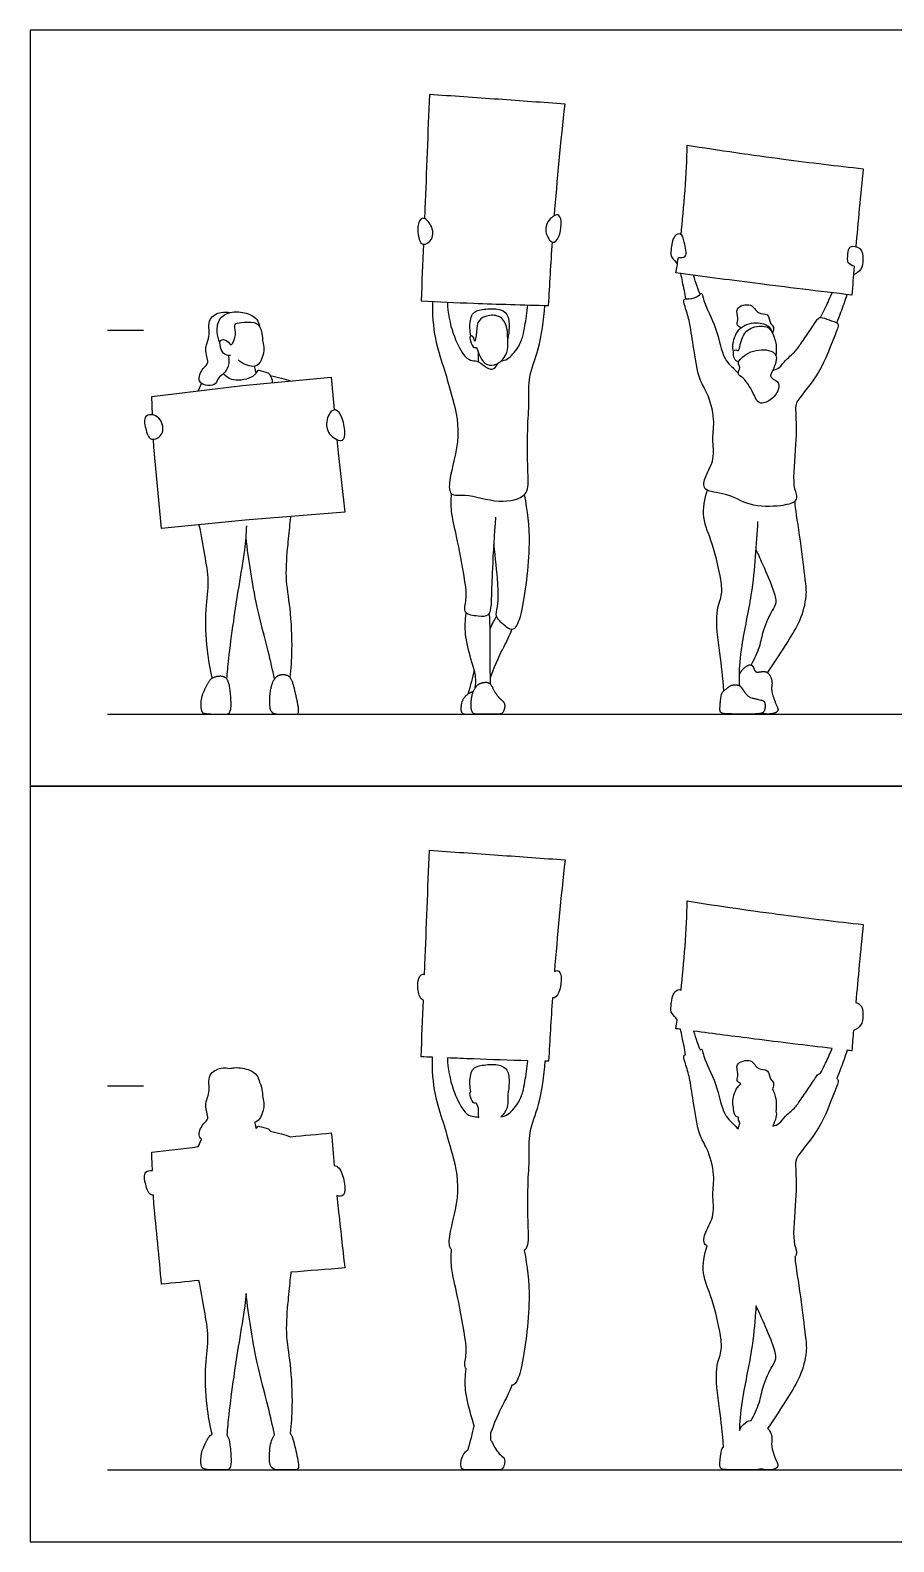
# Model space of a CAD drawing. Header units: millimetres. Extents: x 170.6 to 202.6, y 0.8 to 11.7.
# Drawn here: x 195.28 to 198.93, y 0.8 to 7.2 of the extents above; entities that cross this region are included whole.
import ezdxf

# ---------------------------------------------------------------- set-up
doc = ezdxf.new("R2010")
doc.units = ezdxf.units.MM
for name, color, linetype, true_color in [('AG-DIAGRAM', 7, 'Continuous', 0xfecc66), ('AG-GUIDE', 7, 'Continuous', 0xcccccc), ('AG-OUTLINE', 7, 'Continuous', 0x8000ff), ('AG-PEOPLE', 7, 'Continuous', 0x66ccff), ('X-VPRT', 6, 'Continuous', 0xff00ff)]:
    doc.layers.add(name, color=color, linetype=linetype, true_color=true_color)

msp = doc.modelspace()

# ---------------------------------------------------------------- linework, layer by layer
at = {"layer": 'AG-DIAGRAM'}
for points in [[(195.6018, 4.3044), (202.2635, 4.3044)], [(195.6018, 1.104), (202.2635, 1.104)]]:
    msp.add_lwpolyline(points, dxfattribs=at)
at = {"layer": 'AG-GUIDE'}
for points in [[(195.6018, 5.93), (195.7542, 5.93)], [(195.6018, 2.7296), (195.7542, 2.7296)]]:
    msp.add_lwpolyline(points, dxfattribs=at)
at = {"layer": 'AG-OUTLINE'}
for points, knots in [([(197.1281, 1.1876), (197.1248, 1.1853), (197.1217, 1.1826), (197.1092, 1.1704), (197.1032, 1.1582), (197.098, 1.128), (197.0984, 1.1178), (197.1052, 1.1068), (197.1097, 1.104), (197.1211, 1.104), (197.1353, 1.1041), (197.1581, 1.1041), (197.1588, 1.1041), (197.1596, 1.104), (197.1722, 1.104), (197.1908, 1.104), (197.2416, 1.104), (197.2576, 1.104), (197.2705, 1.104), (197.2756, 1.1078), (197.283, 1.1226), (197.2848, 1.1307), (197.2848, 1.1484), (197.2809, 1.1559), (197.2654, 1.1683), (197.2582, 1.1757), (197.2453, 1.1931), (197.2389, 1.2043), (197.23, 1.2233), (197.2271, 1.2275), (197.224, 1.2307), (197.225, 1.2401), (197.225, 1.2495), (197.2246, 1.2594), (197.2507, 1.3293), (197.2754, 1.3771), (197.3073, 1.4385), (197.3153, 1.4623), (197.3206, 1.4624), (197.3355, 1.4715), (197.3634, 1.5477), (197.3993, 1.8366), (197.3803, 1.9641), (197.3676, 2.0326), (197.3684, 2.0333), (197.3859, 2.051), (197.3827, 2.1147), (197.3793, 2.3105), (197.3896, 2.4229), (197.3828, 2.5364), (197.435, 2.6504), (197.4505, 2.7724), (197.4544, 2.8342), (197.4599, 2.834), (197.4654, 2.8339), (197.4708, 2.8338), (197.4755, 2.9249), (197.4803, 3.008), (197.4871, 3.1026), (197.4969, 3.1), (197.5227, 3.1219), (197.5299, 3.2215), (197.5027, 3.2182), (197.4955, 3.2148), (197.5071, 3.3599), (197.5228, 3.5311), (197.5402, 3.6866), (197.4462, 3.6936), (197.2583, 3.7072), (197.0631, 3.7209), (196.9655, 3.7276), (196.9595, 3.5667), (196.9523, 3.3815), (196.9456, 3.2163), (196.9451, 3.2021), (196.9428, 3.2029), (196.9302, 3.2051), (196.9117, 3.1723), (196.9193, 3.1144), (196.9321, 3.0942), (196.9406, 3.0932), (196.9373, 3.0126), (196.934, 2.9341), (196.9305, 2.8531), (196.9468, 2.8524), (196.9628, 2.8516), (196.9786, 2.8509), (196.9773, 2.7985), (196.9852, 2.694), (197.0259, 2.5737), (197.0597, 2.4582), (197.1063, 2.283), (197.0468, 2.1062), (197.049, 2.0451), (197.0593, 2.0364), (197.0577, 2.012), (197.0564, 1.9594), (197.0826, 1.8566), (197.1149, 1.6776), (197.1271, 1.5956), (197.1103, 1.5449), (197.121, 1.5327), (197.122, 1.5317), (197.1177, 1.5012), (197.1127, 1.4403), (197.1401, 1.342), (197.1527, 1.3005), (197.1554, 1.2903), (197.1479, 1.258), (197.1403, 1.2258), (197.1281, 1.1876)], [0.077957, 0.077957, 0.077957, 0.077957, 0.114391, 0.114391, 0.228782, 0.228782, 0.343173, 0.343173, 0.457564, 0.457564, 0.568505, 0.568505, 0.568505, 0.576931, 0.576931, 0.7124, 0.7124, 0.84787, 0.84787, 0.983339, 0.983339, 1.118809, 1.118809, 1.254278, 1.254278, 1.389748, 1.389748, 1.525217, 1.525217, 1.577006, 1.577006, 1.577006, 1.801542, 1.801542, 1.801542, 2.346654, 2.767481, 2.767481, 2.767481, 2.950171, 3.391821, 4.344428, 5.158982, 5.158982, 5.158982, 5.18153, 5.675471, 6.467527, 7.081303, 7.659983, 8.286895, 9.054306, 9.054306, 9.054306, 9.106117, 9.106117, 9.106117, 9.947538, 9.947538, 9.947538, 10.28422, 10.816723, 10.995163, 10.995163, 10.995163, 12.15555, 12.15555, 12.15555, 13.102822, 14.068047, 14.068047, 14.068047, 15.306156, 15.42372, 15.42372, 15.42372, 15.496953, 15.832144, 16.271758, 16.563282, 16.563282, 16.563282, 17.255392, 17.255392, 17.255392, 17.439268, 17.439268, 17.439268, 18.145893, 18.774983, 19.389711, 20.147181, 20.924748, 21.346454, 21.346454, 21.346454, 21.829222, 22.416782, 23.178853, 23.706118, 24.120803, 24.161669, 24.161669, 24.161669, 24.703296, 25.31639, 25.539272, 25.539272, 25.539272, 26.104444, 26.104444, 26.104444, 26.104444]), ([(198.211, 1.2002), (198.2102, 1.1996), (198.2095, 1.1991), (198.2048, 1.1961), (198.2016, 1.1836), (198.1965, 1.1386), (198.1958, 1.124), (198.1981, 1.1105), (198.204, 1.1066), (198.2254, 1.1045), (198.2419, 1.104), (198.2865, 1.104), (198.311, 1.104), (198.3527, 1.104), (198.3641, 1.1052), (198.3717, 1.1076), (198.3786, 1.1052), (198.3877, 1.104), (198.4151, 1.104), (198.4272, 1.1065), (198.4432, 1.1161), (198.4445, 1.1239), (198.4335, 1.1453), (198.4278, 1.1599), (198.4158, 1.1969), (198.4138, 1.2116), (198.4179, 1.2335), (198.4171, 1.2443), (198.4097, 1.2658), (198.4048, 1.2736), (198.3985, 1.2787), (198.3984, 1.2788), (198.3983, 1.2789), (198.4284, 1.3214), (198.4832, 1.4103), (198.5375, 1.4946), (198.5674, 1.6043), (198.5565, 1.6761), (198.5397, 1.8312), (198.5145, 1.986), (198.5145, 1.9996), (198.5141, 2.0055), (198.5196, 2.0112), (198.5239, 2.0294), (198.5002, 2.0767), (198.5209, 2.244), (198.5188, 2.3765), (198.5117, 2.4259), (198.6149, 2.5302), (198.6712, 2.6787), (198.6981, 2.7436), (198.6973, 2.7562), (198.6923, 2.76), (198.6912, 2.7607), (198.6973, 2.7756), (198.7092, 2.8054), (198.7271, 2.8553), (198.7353, 2.8805), (198.742, 2.8797), (198.7486, 2.8789), (198.7551, 2.8782), (198.7575, 2.9083), (198.7595, 2.9348), (198.7618, 2.9639), (198.7736, 2.9687), (198.7976, 2.9846), (198.8038, 3.0279), (198.7994, 3.0712), (198.7779, 3.0818), (198.772, 3.0834), (198.7805, 3.1797), (198.7923, 3.3062), (198.8035, 3.4132), (198.6905, 3.4256), (198.4647, 3.4526), (198.193, 3.4915), (198.0574, 3.5129), (198.0565, 3.397), (198.0432, 3.243), (198.0317, 3.1349), (198.031, 3.1354), (198.024, 3.1395), (197.9972, 3.1312), (197.9875, 3.0693), (197.9888, 3.0336), (198.0082, 3.0213), (198.0156, 3.009), (198.0159, 3.0085), (198.0138, 2.9954), (198.012, 2.9856), (198.0096, 2.972), (198.0163, 2.9711), (198.0229, 2.9702), (198.0296, 2.9693), (198.0321, 2.9584), (198.0397, 2.9191), (198.047, 2.8864), (198.0504, 2.8613), (198.0469, 2.8606), (198.0378, 2.8562), (198.0557, 2.8125), (198.0706, 2.7513), (198.0854, 2.6513), (198.1053, 2.5211), (198.1442, 2.4672), (198.1783, 2.3512), (198.1606, 2.2706), (198.1774, 2.183), (198.1342, 2.1162), (198.1227, 2.0658), (198.1387, 2.0539), (198.1418, 2.0522), (198.1296, 2.0156), (198.1156, 1.9325), (198.167, 1.8297), (198.2001, 1.6753), (198.2064, 1.6047), (198.1706, 1.531), (198.1964, 1.3571), (198.2075, 1.2616), (198.211, 1.2002)], [0.444527, 0.444527, 0.444527, 0.444527, 0.464761, 0.464761, 0.580951, 0.580951, 0.697141, 0.697141, 0.813331, 0.813331, 0.929521, 0.929521, 1.045711, 1.045711, 1.111712, 1.111712, 1.111712, 1.183472, 1.183472, 1.28623, 1.28623, 1.388988, 1.388988, 1.491747, 1.491747, 1.594505, 1.594505, 1.697264, 1.697264, 1.800022, 1.800022, 1.802317, 1.802317, 1.802317, 2.518467, 3.102628, 3.691014, 4.174872, 4.911616, 5.616598, 5.856279, 5.856279, 5.856279, 6.116963, 6.512324, 7.264319, 7.926917, 8.300891, 8.97207, 9.719831, 10.177653, 10.378801, 10.427092, 10.427092, 10.427092, 10.824427, 11.335213, 11.335213, 11.335213, 11.391215, 11.391215, 11.391215, 11.802547, 11.802547, 11.802547, 12.156325, 12.530195, 12.928775, 13.076267, 13.076267, 13.076267, 14.027755, 14.027755, 14.027755, 15.085627, 16.247777, 16.247777, 16.247777, 17.16014, 17.16014, 17.16014, 17.189073, 17.478618, 17.924217, 18.256445, 18.588797, 18.604139, 18.604139, 18.604139, 18.894652, 18.894652, 18.894652, 18.957486, 18.957486, 18.957486, 19.162976, 19.662598, 19.662598, 19.662598, 19.804067, 20.168237, 20.634239, 21.219767, 21.867957, 22.341354, 22.952859, 23.47884, 24.001705, 24.515904, 24.930566, 25.011839, 25.011839, 25.011839, 25.628615, 26.248837, 26.965081, 27.436208, 27.932475, 28.6807, 29.388032, 29.388032, 29.388032, 29.388032]), ([(198.4188, 2.7179), (198.4227, 2.7254), (198.4275, 2.7456), (198.406, 2.7565), (198.4045, 2.8045), (198.353, 2.794), (198.3343, 2.8498), (198.2543, 2.8254), (198.2788, 2.7811), (198.2626, 2.7519), (198.2794, 2.7419), (198.286, 2.7391), (198.2826, 2.7364), (198.2611, 2.7165), (198.2479, 2.6678), (198.2519, 2.6481), (198.2541, 2.6388), (198.2519, 2.6295), (198.2583, 2.5985), (198.2707, 2.5975), (198.2761, 2.5961), (198.2751, 2.5939), (198.2727, 2.5844), (198.2867, 2.5729), (198.2736, 2.5537), (198.2737, 2.5467), (198.2689, 2.5518), (198.2595, 2.5638), (198.2044, 2.6091), (198.1877, 2.7386), (198.1253, 2.8446), (198.1217, 2.8887), (198.1143, 2.8839), (198.1121, 2.8821), (198.1073, 2.8939), (198.1004, 2.9121), (198.0897, 2.9459), (198.085, 2.9619), (198.1698, 2.9506), (198.3494, 2.9273), (198.5604, 2.9013), (198.6712, 2.8881), (198.6622, 2.8666), (198.6523, 2.8431), (198.634, 2.8045), (198.6228, 2.783), (198.6228, 2.783), (198.6177, 2.7827), (198.6074, 2.7759), (198.5794, 2.7292), (198.5385, 2.6727), (198.5146, 2.6345), (198.4715, 2.6038), (198.4503, 2.5688), (198.4295, 2.5617), (198.4198, 2.5593), (198.4199, 2.5595), (198.4261, 2.5719), (198.4345, 2.5945), (198.4366, 2.6151), (198.4335, 2.6227), (198.4347, 2.6315), (198.4356, 2.6501), (198.4341, 2.6731), (198.4256, 2.7044), (198.4188, 2.7179)], [-2.998008, -2.998008, -2.998008, -2.998008, -2.71019, -2.449305, -2.100223, -1.747798, -1.356194, -0.923206, -0.568266, -0.266274, 0, 0, 0, 0.08122, 0.552867, 0.860107, 0.860107, 0.860107, 1.177607, 1.411242, 1.411242, 1.411242, 1.479979, 1.732547, 2.014838, 2.014838, 2.014838, 2.277527, 2.732275, 3.392694, 4.044228, 4.362421, 4.467246, 4.467246, 4.467246, 4.821924, 5.125548, 5.125548, 5.125548, 5.93849, 6.867861, 6.867861, 6.867861, 7.124468, 7.613442, 7.613442, 7.613442, 7.613481, 7.826885, 8.246624, 8.733237, 9.118963, 9.530133, 9.891119, 10.204722, 10.204722, 10.204722, 10.210636, 10.56824, 10.850839, 10.850839, 10.850839, 11.145731, 11.435741, 11.789079, 11.789079, 11.789079, 11.789079]), ([(197.2973, 2.6929), (197.3015, 2.709), (197.3045, 2.741), (197.3017, 2.8014), (197.255, 2.824), (197.1899, 2.8184), (197.1405, 2.8062), (197.1358, 2.7367), (197.139, 2.7158), (197.1416, 2.7048), (197.1405, 2.7045), (197.1351, 2.7014), (197.1389, 2.6837), (197.1535, 2.6509), (197.1652, 2.6603), (197.1702, 2.6455), (197.1737, 2.6352), (197.174, 2.6219), (197.1742, 2.6085), (197.1745, 2.5952), (197.1722, 2.5964), (197.1623, 2.6002), (197.1372, 2.599), (197.1056, 2.6275), (197.0602, 2.7173), (197.0435, 2.803), (197.0421, 2.8481), (197.0779, 2.8466), (197.1792, 2.8425), (197.3042, 2.8384), (197.3832, 2.8361), (197.38, 2.8067), (197.3705, 2.7488), (197.3633, 2.7046), (197.3437, 2.6551), (197.2996, 2.6043), (197.2784, 2.6005), (197.2687, 2.5987), (197.2797, 2.6087), (197.289, 2.6218), (197.2937, 2.6343), (197.2996, 2.6502), (197.2976, 2.6684), (197.2974, 2.689), (197.2973, 2.6929)], [-2.791347, -2.791347, -2.791347, -2.791347, -2.393092, -1.976846, -1.59993, -1.14228, -0.766254, -0.327464, 0, 0, 0, 0.057088, 0.304297, 0.623638, 0.779813, 1.012694, 1.012694, 1.012694, 1.369379, 1.369379, 1.369379, 1.464776, 1.760046, 2.108078, 2.667128, 3.322345, 3.322345, 3.322345, 3.735645, 4.465476, 4.465476, 4.465476, 4.995959, 5.372664, 5.783053, 6.235326, 6.542391, 6.542391, 6.542391, 6.845379, 6.845379, 6.845379, 7.232537, 7.321796, 7.321796, 7.321796, 7.321796]), ([(196.0454, 1.2553), (196.0394, 1.2515), (196.0345, 1.2466), (196.0231, 1.2276), (196.0157, 1.2133), (196.0016, 1.1818), (195.9979, 1.1651), (195.9973, 1.1298), (195.999, 1.1182), (196.0067, 1.1069), (196.0222, 1.104), (196.0493, 1.104), (196.0765, 1.104), (196.096, 1.104), (196.1197, 1.104), (196.1257, 1.1163), (196.1257, 1.1651), (196.1241, 1.1882), (196.1184, 1.2292), (196.1141, 1.2432), (196.1083, 1.2516), (196.1104, 1.2807), (196.115, 1.3391), (196.137, 1.5006), (196.1582, 1.6406), (196.1816, 1.7751), (196.1876, 1.8343), (196.1891, 1.8512), (196.1946, 1.8028), (196.2087, 1.704), (196.2332, 1.5587), (196.2839, 1.3705), (196.3012, 1.2921), (196.3102, 1.2526), (196.3075, 1.249), (196.305, 1.2448), (196.295, 1.2245), (196.2904, 1.2026), (196.2869, 1.1458), (196.2888, 1.127), (196.3, 1.1086), (196.3091, 1.104), (196.3216, 1.104), (196.3341, 1.104), (196.3491, 1.104), (196.3837, 1.104), (196.3964, 1.104), (196.4124, 1.104), (196.4139, 1.1174), (196.4036, 1.1707), (196.3978, 1.1969), (196.387, 1.2388), (196.3818, 1.2507), (196.3755, 1.2582), (196.3801, 1.297), (196.3868, 1.3742), (196.3793, 1.5529), (196.3538, 1.6815), (196.3667, 1.8196), (196.3741, 1.8953), (196.3781, 1.933), (196.3789, 1.9406), (196.4551, 1.9466), (196.5312, 1.9526), (196.6074, 1.9586), (196.5981, 2.0422), (196.5888, 2.1258), (196.5795, 2.2094), (196.5777, 2.2283), (196.576, 2.2472), (196.5743, 2.2661), (196.5852, 2.2614), (196.5958, 2.2607), (196.6018, 2.2679), (196.6168, 2.2863), (196.5968, 2.3799), (196.5696, 2.3926), (196.5629, 2.3919), (196.5587, 2.438), (196.5545, 2.4842), (196.5503, 2.5304), (196.4929, 2.525), (196.4355, 2.5197), (196.3781, 2.5143), (196.365, 2.5186), (196.3388, 2.5267), (196.3076, 2.5344), (196.2919, 2.5378), (196.2915, 2.5385), (196.2886, 2.5435), (196.2842, 2.5481), (196.2463, 2.5591), (196.2387, 2.5594), (196.2348, 2.5528), (196.2323, 2.5492), (196.2304, 2.5546), (196.2274, 2.5656), (196.2263, 2.5729), (196.2258, 2.5765), (196.2345, 2.578), (196.2524, 2.5905), (196.2696, 2.6488), (196.2584, 2.6792), (196.259, 2.7061), (196.2529, 2.7328), (196.2461, 2.744), (196.2455, 2.7449), (196.2443, 2.7552), (196.2374, 2.777), (196.2048, 2.7998), (196.1564, 2.8099), (196.1269, 2.805), (196.1209, 2.8035), (196.1088, 2.8066), (196.0839, 2.8091), (196.0214, 2.781), (196.0411, 2.6998), (196.008, 2.6513), (196.0368, 2.5895), (196.0044, 2.5718), (195.9837, 2.5226), (195.997, 2.507), (196.001, 2.5041), (195.9961, 2.4936), (195.9913, 2.483), (195.9864, 2.4724), (195.9208, 2.4644), (195.8552, 2.4564), (195.7895, 2.4484), (195.7906, 2.4226), (195.7917, 2.3968), (195.7927, 2.371), (195.7814, 2.3728), (195.7525, 2.3662), (195.7634, 2.3127), (195.7754, 2.2691), (195.794, 2.2672), (195.7971, 2.2674), (195.7975, 2.2564), (195.798, 2.2454), (195.7984, 2.2344), (195.8095, 2.1195), (195.8206, 2.0045), (195.8317, 1.8896), (195.8845, 1.895), (195.9372, 1.9003), (195.9899, 1.9056), (195.9988, 1.8634), (196.0121, 1.7788), (196.0343, 1.6655), (196.0135, 1.547), (196.0206, 1.3744), (196.0359, 1.2951), (196.0454, 1.2553)], [-0.855019, -0.855019, -0.855019, -0.855019, -0.763191, -0.763191, -0.572393, -0.572393, -0.381595, -0.381595, -0.190798, -0.190798, 0, 0, 0, 0.190798, 0.190798, 0.381595, 0.381595, 0.572393, 0.572393, 0.743184, 0.743184, 0.743184, 1.273305, 1.988062, 2.682762, 3.38998, 3.682193, 3.682193, 3.682193, 4.367777, 5.066514, 5.852404, 6.477361, 6.477361, 6.477361, 6.533208, 6.533208, 6.710804, 6.710804, 6.8884, 6.8884, 7.065996, 7.065996, 7.065996, 7.243592, 7.243592, 7.421188, 7.421188, 7.598784, 7.598784, 7.776379, 7.776379, 7.888697, 7.888697, 7.888697, 8.502976, 9.25427, 9.91498, 10.575134, 11.135869, 11.276812, 11.276812, 11.276812, 11.817487, 11.817487, 11.817487, 12.817487, 12.817487, 12.817487, 12.994153, 12.994153, 12.994153, 13.234046, 13.234046, 13.234046, 13.840458, 14.051104, 14.051104, 14.051104, 14.482638, 14.482638, 14.482638, 14.939804, 14.939804, 14.939804, 15.303707, 15.697334, 15.697334, 15.697334, 15.726287, 15.917894, 16.266023, 16.42599, 16.563911, 16.563911, 16.563911, 16.798621, 16.986603, 16.986603, 16.986603, 17.237489, 17.678806, 17.998698, 18.289028, 18.636703, 18.668388, 18.668388, 18.668388, 18.984428, 19.331122, 19.793099, 19.914716, 19.914716, 19.914716, 20.261589, 20.683342, 21.165376, 21.593044, 22.013505, 22.333573, 22.752976, 22.880389, 22.880389, 22.880389, 23.215393, 23.215393, 23.215393, 23.728213, 23.728213, 23.728213, 24.089661, 24.089661, 24.089661, 24.334608, 24.74038, 25.144448, 25.220778, 25.220778, 25.220778, 25.375337, 25.375337, 25.375337, 26.375337, 26.375337, 26.375337, 26.823483, 26.823483, 26.823483, 27.468912, 28.069594, 28.692689, 29.433367, 30.061893, 30.061893, 30.061893, 30.061893]), ([(198.2786, 1.2711), (198.279, 1.3011), (198.287, 1.402), (198.3339, 1.6074), (198.3439, 1.7284), (198.3486, 1.7895), (198.3493, 1.7985), (198.3597, 1.7768), (198.3793, 1.734), (198.4219, 1.636), (198.4389, 1.5744), (198.4155, 1.5422), (198.376, 1.4584), (198.3663, 1.3873), (198.3418, 1.3362), (198.3284, 1.3123), (198.3237, 1.3144), (198.3157, 1.3113), (198.2931, 1.2948), (198.2845, 1.2841), (198.2786, 1.2711)], [0.400772, 0.400772, 0.400772, 0.400772, 1.035367, 1.878454, 2.613783, 2.741641, 2.741641, 2.741641, 3.228174, 3.825105, 4.263212, 4.609048, 5.152865, 5.648606, 6.167933, 6.167933, 6.167933, 6.27031, 6.27031, 6.373069, 6.373069, 6.373069, 6.373069])]:
    msp.add_open_spline(points, degree=3, knots=knots, dxfattribs=at)
at = {"layer": 'AG-PEOPLE'}
for points in [[(195.7927, 5.5714), (195.7895, 5.6488), (196.1735, 5.6957), (196.5503, 5.7308), (196.5629, 5.5923)], [(196.5743, 5.4665), (196.5795, 5.4098), (196.6074, 5.159), (196.1848, 5.1257), (195.8317, 5.09), (195.7984, 5.4348), (195.7971, 5.4678)]]:
    msp.add_lwpolyline(points, dxfattribs=at)
for points, degree, knots in [([(196.9655, 6.928), (196.9595, 6.7671), (196.9523, 6.5819), (196.9456, 6.4167), (196.9451, 6.4025)], 3, [0, 0, 0, 0, 1.23811, 1.355673, 1.355673, 1.355673, 1.355673]), ([(197.5402, 6.887), (197.4462, 6.894), (197.2583, 6.9076), (197.0631, 6.9213), (196.9655, 6.928)], 3, [0, 0, 0, 0, 0.947272, 1.912497, 1.912497, 1.912497, 1.912497]), ([(198.0574, 6.7133), (198.193, 6.6919), (198.4647, 6.653), (198.6905, 6.626), (198.8035, 6.6136)], 3, [0, 0, 0, 0, 1.16215, 2.220022, 2.220022, 2.220022, 2.220022]), ([(196.9406, 6.2936), (196.9321, 6.2946), (196.9193, 6.3148), (196.9117, 6.3727), (196.9369, 6.4175), (196.9799, 6.3733), (196.9856, 6.3134), (196.9512, 6.2924), (196.9406, 6.2936)], 3, [0, 0, 0, 0, 0.291524, 0.731139, 1.066329, 1.448021, 1.87376, 2.232488, 2.232488, 2.232488, 2.232488]), ([(197.4871, 6.303), (197.476, 6.3058), (197.4532, 6.3417), (197.4623, 6.3966), (197.5313, 6.4414), (197.5227, 6.3223), (197.4969, 6.3004), (197.4871, 6.303)], 3, [0, 0, 0, 0, 0.378951, 0.803935, 1.188107, 1.72061, 2.057292, 2.057292, 2.057292, 2.057292]), ([(198.0202, 6.2383), (198.03, 6.2374), (198.0626, 6.2334), (198.0451, 6.3031), (198.0352, 6.3434), (197.9972, 6.3316), (197.9875, 6.2697), (197.9888, 6.234), (198.0082, 6.2217), (198.0156, 6.2094), (198.0159, 6.2089)], 3, [0, 0, 0, 0, 0.310858, 0.753986, 1.103686, 1.393231, 1.838829, 2.171057, 2.503409, 2.518752, 2.518752, 2.518752, 2.518752]), ([(198.7648, 6.2007), (198.7555, 6.2031), (198.7327, 6.2123), (198.7393, 6.2525), (198.7413, 6.291), (198.7984, 6.2817), (198.8038, 6.2283), (198.7976, 6.185), (198.7736, 6.1691), (198.7618, 6.1643)], 3, [0, 0, 0, 0, 0.307442, 0.658263, 0.97796, 1.340131, 1.738711, 2.112581, 2.466359, 2.466359, 2.466359, 2.466359]), ([(198.7551, 6.0786), (198.6181, 6.0946), (198.3442, 6.1282), (198.1211, 6.1574), (198.0096, 6.1724)], 3, [0, 0, 0, 0, 1.16541, 2.217551, 2.217551, 2.217551, 2.217551]), ([(198.0296, 6.1697), (198.0321, 6.1588), (198.0397, 6.1195), (198.047, 6.0868), (198.0504, 6.0617)], 3, [2.8008613, 2.8008613, 2.8008613, 2.8008613, 3.0063508, 3.5059733, 3.5059733, 3.5059733, 3.5059733]), ([(198.1121, 6.0825), (198.1073, 6.0943), (198.1004, 6.1125), (198.0897, 6.1463), (198.085, 6.1623)], 3, [0, 0, 0, 0, 0.3546775, 0.6583018, 0.6583018, 0.6583018, 0.6583018]), ([(198.4198, 5.7597), (198.4295, 5.7621), (198.4503, 5.7692), (198.4715, 5.8042), (198.5146, 5.8349), (198.5385, 5.8731), (198.5794, 5.9296), (198.6076, 5.9766), (198.6236, 5.9869), (198.658, 5.9728), (198.697, 5.9621), (198.6981, 5.944), (198.6712, 5.8791), (198.6149, 5.7306), (198.5117, 5.6263), (198.5188, 5.5769), (198.5209, 5.4444), (198.5002, 5.2771), (198.5241, 5.2293), (198.5163, 5.1984), (198.4487, 5.1825), (198.3182, 5.1804), (198.2314, 5.2434), (198.1174, 5.2432), (198.1342, 5.3166), (198.1774, 5.3834), (198.1606, 5.471), (198.1783, 5.5516), (198.1442, 5.6676), (198.1053, 5.7215), (198.0854, 5.8517), (198.0706, 5.9517), (198.0557, 6.0129), (198.0364, 6.0602), (198.0589, 6.063), (198.0979, 6.0636), (198.1211, 6.0966), (198.1253, 6.045), (198.1877, 5.939), (198.2044, 5.8095), (198.2595, 5.7642), (198.2689, 5.7522), (198.2737, 5.7471)], 3, [0, 0, 0, 0, 0.313603, 0.674589, 1.085759, 1.471485, 1.958098, 2.377838, 2.600456, 2.947348, 3.301349, 3.502497, 3.96032, 4.70808, 5.379259, 5.753233, 6.415831, 7.167826, 7.563187, 7.837422, 8.290306, 8.941636, 9.547491, 10.090092, 10.504754, 11.018953, 11.541818, 12.067799, 12.679304, 13.152701, 13.800891, 14.386419, 14.852421, 15.216591, 15.437696, 15.803397, 16.091387, 16.40958, 17.061114, 17.721532, 18.176281, 18.43897, 18.43897, 18.43897, 18.43897]), ([(198.6228, 5.9834), (198.634, 6.0049), (198.6523, 6.0435), (198.6622, 6.067), (198.6712, 6.0885)], 3, [0, 0, 0, 0, 0.4890106, 0.745617, 0.745617, 0.745617, 0.745617]), ([(198.6912, 5.9611), (198.6973, 5.976), (198.7092, 6.0058), (198.7271, 6.0557), (198.7353, 6.0809)], 3, [0, 0, 0, 0, 0.3973353, 0.9081212, 0.9081212, 0.9081212, 0.9081212]), ([(196.9305, 6.0535), (197.0051, 6.05), (197.1542, 6.0435), (197.3653, 6.0368), (197.4708, 6.0342)], 3, [0, 0, 0, 0, 0.84308, 1.845817, 1.845817, 1.845817, 1.845817]), ([(196.9786, 6.0513), (196.9773, 5.9989), (196.9852, 5.8944), (197.0259, 5.7741), (197.0597, 5.6586), (197.1063, 5.4834), (197.0465, 5.3058), (197.05, 5.2231), (197.1245, 5.2411), (197.2556, 5.1913), (197.3873, 5.2234), (197.3827, 5.3151), (197.3793, 5.5109), (197.3896, 5.6233), (197.3828, 5.7368), (197.435, 5.8508), (197.4505, 5.9728), (197.4544, 6.0346)], 3, [0, 0, 0, 0, 0.706624, 1.335715, 1.950443, 2.707913, 3.485479, 3.916742, 4.341416, 5.023705, 5.621791, 6.115733, 6.907789, 7.521565, 8.100244, 8.727157, 9.494567, 9.494567, 9.494567, 9.494567]), ([(197.0421, 6.0485), (197.0435, 6.0034), (197.0602, 5.9177), (197.1056, 5.8279), (197.1372, 5.7994), (197.1689, 5.8009), (197.1893, 5.7859), (197.2333, 5.751), (197.2506, 5.779), (197.2558, 5.7894)], 3, [0, 0, 0, 0, 0.655217, 1.214267, 1.5623, 1.857569, 2.148864, 2.531164, 2.864289, 2.864289, 2.864289, 2.864289]), ([(197.1416, 5.9052), (197.139, 5.9162), (197.1358, 5.9371), (197.1405, 6.0066), (197.1899, 6.0188), (197.255, 6.0244), (197.3017, 6.0018), (197.3045, 5.9414), (197.3015, 5.9094), (197.2973, 5.8933)], 3, [0, 0, 0, 0, 0.327464, 0.766254, 1.14228, 1.59993, 1.976846, 2.393092, 2.791347, 2.791347, 2.791347, 2.791347]), ([(197.2687, 5.7991), (197.2784, 5.8009), (197.2996, 5.8047), (197.3437, 5.8555), (197.3633, 5.905), (197.3705, 5.9492), (197.38, 6.0071), (197.3832, 6.0365)], 3, [0, 0, 0, 0, 0.307066, 0.759339, 1.169727, 1.546432, 2.076916, 2.076916, 2.076916, 2.076916]), ([(198.286, 5.9395), (198.2794, 5.9423), (198.2626, 5.9523), (198.2788, 5.9815), (198.2543, 6.0258), (198.3343, 6.0502), (198.353, 5.9944), (198.4045, 6.0049), (198.406, 5.9569), (198.4275, 5.946), (198.4227, 5.9258), (198.4188, 5.9183)], 3, [0, 0, 0, 0, 0.266274, 0.568266, 0.923206, 1.356194, 1.747798, 2.100223, 2.449305, 2.71019, 2.998008, 2.998008, 2.998008, 2.998008]), ([(196.1134, 5.8227), (196.1173, 5.8083), (196.1185, 5.7769), (196.0945, 5.744), (196.0712, 5.7312), (196.0632, 5.6999), (196.0281, 5.6915), (195.9781, 5.7097), (196.0044, 5.7722), (196.0368, 5.7899), (196.008, 5.8517), (196.0411, 5.9002), (196.0214, 5.9814), (196.0839, 6.0095), (196.1088, 6.007), (196.1209, 6.0039)], 3, [0, 0, 0, 0, 0.38027, 0.731652, 1.018071, 1.317674, 1.642539, 2.005144, 2.424548, 2.744615, 3.165076, 3.592744, 4.074778, 4.496531, 4.843405, 4.843405, 4.843405, 4.843405]), ([(196.0788, 5.8774), (196.0722, 5.8912), (196.0635, 5.9207), (196.0714, 5.9877), (196.1391, 6.014), (196.2048, 6.0002), (196.2374, 5.9774), (196.2443, 5.9556), (196.2455, 5.9453)], 3, [0, 0, 0, 0, 0.384289, 0.821426, 1.277577, 1.739554, 2.086249, 2.402289, 2.402289, 2.402289, 2.402289]), ([(196.1231, 5.822), (196.1126, 5.8227), (196.0877, 5.8221), (196.0685, 5.8968), (196.1122, 5.888), (196.1252, 5.8614), (196.1373, 5.882), (196.1501, 5.9197), (196.1345, 5.9587), (196.1703, 5.9624), (196.2238, 5.968), (196.2502, 5.9447), (196.259, 5.9065), (196.2584, 5.8796), (196.2696, 5.8492), (196.2512, 5.7867), (196.2182, 5.7695), (196.1711, 5.7879), (196.1556, 5.8046)], 3, [0, 0, 0, 0, 0.31904, 0.738551, 1.035654, 1.30654, 1.525532, 1.895636, 2.219375, 2.513714, 2.931465, 3.250603, 3.598277, 3.888608, 4.2085, 4.649817, 4.972594, 5.441183, 5.441183, 5.441183, 5.441183]), ([(197.2937, 5.8347), (197.2868, 5.8163), (197.256, 5.7801), (197.2071, 5.7796), (197.1777, 5.8126), (197.1674, 5.8625), (197.1535, 5.8513), (197.1389, 5.8841), (197.1343, 5.9056), (197.1541, 5.9072), (197.1586, 5.864), (197.1655, 5.9287), (197.1689, 5.9731), (197.2144, 5.9958), (197.2709, 5.9925), (197.2991, 5.9389), (197.2961, 5.8817), (197.2996, 5.8506), (197.2937, 5.8347)], 3, [0, 0, 0, 0, 0.447432, 0.812567, 1.187107, 1.552956, 1.709131, 2.028472, 2.275682, 2.467288, 2.731539, 3.091615, 3.485057, 3.859975, 4.262474, 4.675406, 5.101211, 5.488368, 5.488368, 5.488368, 5.488368]), ([(198.2541, 5.8392), (198.2519, 5.8485), (198.2479, 5.8682), (198.2678, 5.9414), (198.3485, 5.9692), (198.407, 5.9498), (198.414, 5.9304), (198.4168, 5.9222)], 3, [0, 0, 0, 0, 0.30724, 0.778887, 1.291308, 1.718278, 2.011039, 2.011039, 2.011039, 2.011039]), ([(198.2761, 5.7965), (198.2707, 5.7979), (198.2575, 5.7989), (198.2489, 5.8459), (198.2662, 5.8469), (198.2792, 5.838), (198.2845, 5.8928), (198.3144, 5.9409), (198.3852, 5.9523), (198.4188, 5.9292), (198.4339, 5.875), (198.4356, 5.8505), (198.4347, 5.8319), (198.4335, 5.8231)], 3, [0, 0, 0, 0, 0.233635, 0.589096, 0.782505, 0.954457, 1.335593, 1.77219, 2.229343, 2.580245, 2.998278, 3.288288, 3.58318, 3.58318, 3.58318, 3.58318]), ([(198.4335, 5.8231), (198.4293, 5.8333), (198.4018, 5.8516), (198.3175, 5.8442), (198.264, 5.7919), (198.287, 5.773), (198.2651, 5.7421), (198.3023, 5.7299), (198.3421, 5.6541), (198.3605, 5.6129), (198.4137, 5.631), (198.4475, 5.675), (198.4482, 5.7154), (198.4016, 5.7279), (198.4221, 5.7616), (198.4345, 5.7949), (198.4366, 5.8155), (198.4335, 5.8231)], 3, [0, 0, 0, 0, 0.379906, 0.917744, 1.361959, 1.614527, 1.908892, 2.21699, 2.752965, 3.108325, 3.493346, 3.921669, 4.249495, 4.58825, 4.898826, 5.25643, 5.53903, 5.53903, 5.53903, 5.53903]), ([(196.2323, 5.7496), (196.2304, 5.755), (196.2274, 5.766), (196.2263, 5.7733), (196.2258, 5.7769)], 3, [0, 0, 0, 0, 0.2347099, 0.4226918, 0.4226918, 0.4226918, 0.4226918]), ([(196.3017, 5.7076), (196.3017, 5.7191), (196.291, 5.7415), (196.2842, 5.7485), (196.2463, 5.7595), (196.2367, 5.7599), (196.2228, 5.7251), (196.1311, 5.7097), (196.1048, 5.734), (196.0927, 5.7455)], 3, [0, 0, 0, 0, 0.332218, 0.523824, 0.871953, 1.03192, 1.342666, 1.86409, 2.265829, 2.265829, 2.265829, 2.265829]), ([(196.2919, 5.7382), (196.3076, 5.7348), (196.3388, 5.7271), (196.365, 5.719), (196.3781, 5.7147)], 3, [0, 0, 0, 0, 0.3936276, 0.7575304, 0.7575304, 0.7575304, 0.7575304]), ([(195.8335, 5.4944), (195.8253, 5.4756), (195.7799, 5.4531), (195.7634, 5.5131), (195.7509, 5.5741), (195.8239, 5.5754), (195.8432, 5.5165), (195.8335, 5.4944)], 3, [0, 0, 0, 0, 0.408685, 0.812754, 1.218525, 1.611627, 2.092752, 2.092752, 2.092752, 2.092752]), ([(196.6018, 5.4683), (196.5919, 5.4563), (196.544, 5.4774), (196.5213, 5.5317), (196.5477, 5.5963), (196.5943, 5.5921), (196.6168, 5.4867), (196.6018, 5.4683)], 3, [0, 0, 0, 0, 0.398433, 0.836187, 1.271341, 1.584948, 2.191359, 2.191359, 2.191359, 2.191359]), ([(198.1418, 5.2526), (198.1296, 5.216), (198.1156, 5.1329), (198.167, 5.0301), (198.2001, 4.8757), (198.2064, 4.8051), (198.1706, 4.7314), (198.1964, 4.5575), (198.2075, 4.462), (198.211, 4.4006)], 3, [0, 0, 0, 0, 0.616775, 1.236998, 1.953241, 2.424369, 2.920636, 3.66886, 4.376193, 4.376193, 4.376193, 4.376193]), ([(197.2457, 5.1377), (197.2403, 5.0658), (197.2319, 4.9241), (197.2283, 4.8022), (197.2251, 4.7141), (197.1723, 4.7185), (197.1038, 4.7258), (197.1271, 4.796), (197.1149, 4.878), (197.0826, 5.057), (197.0564, 5.1598), (197.0577, 5.2124), (197.0593, 5.2368)], 3, [0, 0, 0, 0, 0.829189, 1.468955, 1.937975, 2.307847, 2.72617, 3.140855, 3.66812, 4.430191, 5.017751, 5.500519, 5.500519, 5.500519, 5.500519]), ([(197.3676, 5.233), (197.3803, 5.1645), (197.3993, 5.037), (197.3634, 4.7481), (197.3339, 4.6676), (197.3057, 4.6564), (197.2553, 4.705), (197.2458, 4.7262), (197.2601, 4.7784), (197.2551, 4.8612), (197.2469, 4.9683), (197.238, 5.0225)], 3, [0, 0, 0, 0, 0.814554, 1.767161, 2.208811, 2.480921, 2.909717, 3.171621, 3.561246, 4.080419, 4.803774, 4.803774, 4.803774, 4.803774]), ([(198.3983, 4.4793), (198.4284, 4.5218), (198.4832, 4.6107), (198.5375, 4.695), (198.5674, 4.8047), (198.5565, 4.8765), (198.5397, 5.0316), (198.5145, 5.1864), (198.5145, 5.2), (198.5141, 5.2059)], 3, [0, 0, 0, 0, 0.71615, 1.30031, 1.888697, 2.372555, 3.109299, 3.814281, 4.053961, 4.053961, 4.053961, 4.053961]), ([(196.3755, 4.4586), (196.3801, 4.4974), (196.3868, 4.5746), (196.3793, 4.7533), (196.3538, 4.8819), (196.3667, 5.02), (196.3741, 5.0957), (196.3781, 5.1334), (196.3789, 5.141)], 3, [0, 0, 0, 0, 0.614279, 1.365573, 2.026283, 2.686437, 3.247172, 3.388115, 3.388115, 3.388115, 3.388115]), ([(195.9899, 5.106), (195.9988, 5.0638), (196.0121, 4.9792), (196.0343, 4.8659), (196.0135, 4.7474), (196.0206, 4.5748), (196.0359, 4.4955), (196.0454, 4.4557)], 3, [0, 0, 0, 0, 0.645429, 1.246112, 1.869207, 2.609884, 3.23841, 3.23841, 3.23841, 3.23841]), ([(196.1083, 4.452), (196.1104, 4.4811), (196.115, 4.5395), (196.137, 4.701), (196.1582, 4.841), (196.1855, 4.9979), (196.1904, 5.0666), (196.1926, 5.1009)], 3, [0, 0, 0, 0, 0.530121, 1.244877, 1.939578, 2.646796, 3.222333, 3.222333, 3.222333, 3.222333]), ([(198.2806, 4.4231), (198.2794, 4.439), (198.2769, 4.4738), (198.2869, 4.602), (198.3339, 4.8078), (198.3472, 4.9692), (198.3548, 5.0705), (198.3571, 5.12)], 3, [0, 0, 0, 0, 0.396293, 1.035367, 1.878454, 2.613783, 3.311971, 3.311971, 3.311971, 3.311971]), ([(196.3102, 4.453), (196.3012, 4.4925), (196.2839, 4.5709), (196.2332, 4.7591), (196.2087, 4.9044), (196.1946, 5.0032), (196.1891, 5.0516)], 3, [0, 0, 0, 0, 0.624957, 1.410847, 2.109584, 2.795168, 2.795168, 2.795168, 2.795168]), ([(198.3493, 4.9989), (198.3597, 4.9772), (198.3793, 4.9344), (198.4219, 4.8364), (198.4389, 4.7748), (198.4155, 4.7426), (198.376, 4.6588), (198.3663, 4.5877), (198.3418, 4.5366), (198.3284, 4.5127)], 3, [0, 0, 0, 0, 0.486533, 1.083464, 1.521571, 1.867407, 2.411225, 2.906965, 3.426293, 3.426293, 3.426293, 3.426293]), ([(197.1601, 4.4153), (197.1622, 4.4302), (197.1645, 4.4626), (197.1448, 4.5257), (197.1127, 4.6407), (197.1177, 4.7016), (197.122, 4.7321)], 3, [0, 0, 0, 0, 0.378159, 0.835719, 1.448814, 1.990441, 1.990441, 1.990441, 1.990441]), ([(197.224, 4.4311), (197.2258, 4.4478), (197.222, 4.4876), (197.2231, 4.5853), (197.2249, 4.6804), (197.2194, 4.7319)], 3, [0, 0, 0, 0, 0.399783, 0.950819, 1.652924, 1.652924, 1.652924, 1.652924]), ([(197.2246, 4.4598), (197.2507, 4.5297), (197.2754, 4.5775), (197.3073, 4.6389), (197.3153, 4.6627)], 3, [0, 0, 0, 0, 0.5451116, 0.9659386, 0.9659386, 0.9659386, 0.9659386]), ([(198.2786, 4.4715), (198.2874, 4.491), (198.3214, 4.5159), (198.3356, 4.5094), (198.3455, 4.4818), (198.3631, 4.4822), (198.3895, 4.4864), (198.4078, 4.4715), (198.4189, 4.4394), (198.4128, 4.4065), (198.4308, 4.3511), (198.4472, 4.319), (198.4231, 4.3044), (198.3821, 4.3044), (198.3717, 4.308)], 2, [0, 0, 0, 0.102758, 0.205517, 0.308275, 0.411033, 0.513792, 0.61655, 0.719308, 0.822067, 0.924825, 1.027584, 1.130342, 1.2331, 1.30486, 1.30486, 1.30486])]:
    msp.add_open_spline(points, degree=degree, knots=knots, dxfattribs=at)
for points, degree in [([(197.4955, 6.4152), (197.5071, 6.5603), (197.5228, 6.7315), (197.5402, 6.887)], 3), ([(198.0317, 6.3353), (198.0432, 6.4434), (198.0565, 6.5974), (198.0574, 6.7133)], 3), ([(198.8035, 6.6136), (198.7923, 6.5066), (198.7805, 6.3801), (198.772, 6.2838)], 3), ([(196.9406, 6.2936), (196.9373, 6.213), (196.934, 6.1345), (196.9305, 6.0535)], 3), ([(197.4708, 6.0342), (197.4755, 6.1253), (197.4803, 6.2084), (197.4871, 6.303)], 3), ([(198.0096, 6.1724), (198.0134, 6.1943), (198.0159, 6.2062), (198.0202, 6.2383)], 3), ([(198.7648, 6.2007), (198.7611, 6.1558), (198.7584, 6.1208), (198.7551, 6.0786)], 3), ([(197.1745, 5.7956), (197.1742, 5.8089), (197.174, 5.8223), (197.1737, 5.8356)], 3), ([(195.9864, 5.6728), (195.9913, 5.6834), (195.9961, 5.694), (196.001, 5.7045)], 3), ([(197.2234, 4.6654), (197.2337, 4.6907), (197.242, 4.7046), (197.2503, 4.7185)], 3), ([(197.1554, 4.4907), (197.1479, 4.4584), (197.1403, 4.4262), (197.1281, 4.388)], 3), ([(196.0493, 4.3044), (196.0087, 4.3044), (195.9971, 4.3214), (195.9981, 4.3744), (196.0193, 4.4215), (196.0424, 4.4601), (196.0958, 4.4668), (196.1165, 4.4427), (196.1257, 4.3777), (196.1257, 4.3044), (196.09, 4.3044), (196.0493, 4.3044)], 2), ([(196.3216, 4.3044), (196.3028, 4.3044), (196.286, 4.332), (196.2913, 4.4172), (196.3139, 4.4634), (196.3457, 4.4731), (196.3813, 4.4615), (196.401, 4.3845), (196.4165, 4.3044), (196.3924, 4.3044), (196.3404, 4.3044), (196.3216, 4.3044)], 2), ([(197.2057, 4.4388), (197.1888, 4.4386), (197.1635, 4.4247), (197.1425, 4.3797), (197.1425, 4.3044), (197.1781, 4.3044), (197.2544, 4.3044), (197.2737, 4.3044), (197.2848, 4.3267), (197.2848, 4.3532), (197.2615, 4.3718), (197.2421, 4.3979), (197.2227, 4.439), (197.2057, 4.4388)], 2), ([(198.2898, 4.4134), (198.2828, 4.4239), (198.2629, 4.4296), (198.2384, 4.4247), (198.2147, 4.4029), (198.2028, 4.3952), (198.1952, 4.3278), (198.1986, 4.3075), (198.2308, 4.3044), (198.2977, 4.3044), (198.3775, 4.3044), (198.3878, 4.3262), (198.3874, 4.3509), (198.3802, 4.3623), (198.316, 4.3753), (198.2969, 4.4029), (198.2898, 4.4134)], 2), ([(197.1515, 4.3987), (197.1328, 4.394), (197.1045, 4.3661), (197.0968, 4.3209), (197.1069, 4.3044), (197.1242, 4.3044), (197.1603, 4.3044)], 2)]:
    msp.add_open_spline(points, degree=degree, dxfattribs=at)
at = {"layer": 'X-VPRT'}
for points in [[(195.2751, 7.2), (195.2751, 3.9996), (202.5903, 3.9996), (202.5903, 7.2)], [(195.2751, 3.9996), (195.2751, 0.7992), (202.5903, 0.7992), (202.5903, 3.9996)]]:
    msp.add_lwpolyline(points, close=True, dxfattribs=at)

doc.saveas('drawing.dxf')
